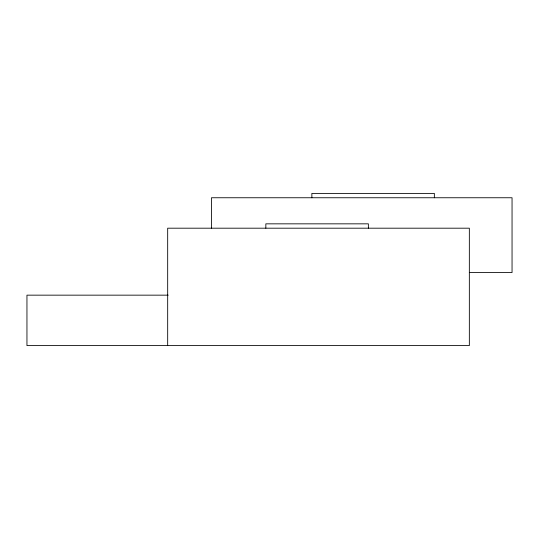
<?xml version="1.0" encoding="UTF-8"?>
<svg xmlns="http://www.w3.org/2000/svg" width="539" height="539" viewBox="0 0 539 539"><rect width="100%" height="100%" fill="white"/><g stroke="black" fill="none" stroke-linecap="round" stroke-linejoin="round"><path stroke-width="0.81" d="M469.341 272.545L512.05 272.545L512.05 197.752L211.47 197.752L211.47 228.192M168.175 295.156L26.95 295.156L26.95 345.6L469.341 345.6L469.341 228.192L167.676 228.192L167.676 345.6M434.353 197.752L434.353 193.4L311.865 193.4L311.865 197.752M368.373 228.192L368.373 223.84L265.842 223.84L265.842 228.192"/></g></svg>
